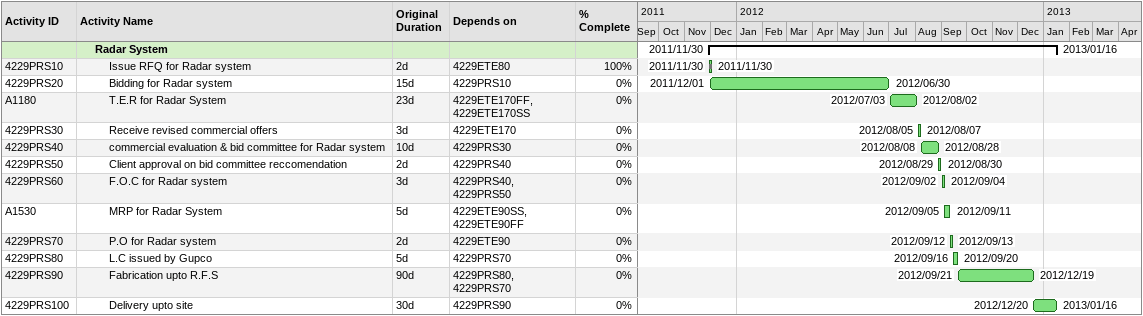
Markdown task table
| ID | Level | Task | Original duration | Start | Finish | Predecessors | % complete |
|---|---|---|---|---|---|---|---|
|  | 2 | **Radar System** |  | 2011-11-30 | 2013-01-16 |  |  |
| 4229PRS10 | 3 | Issue RFQ for Radar system | 2d | 2011-11-30 | 2011-11-30 | 4229ETE80 | 100 |
| 4229PRS20 | 3 | Bidding for Radar system | 15d | 2011-12-01 | 2012-06-30 | 4229PRS10 | 0 |
| A1180 | 3 | T.E.R for Radar System | 23d | 2012-07-03 | 2012-08-02 | 4229ETE170FF, 4229ETE170SS | 0 |
| 4229PRS30 | 3 | Receive revised commercial offers | 3d | 2012-08-05 | 2012-08-07 | 4229ETE170 | 0 |
| 4229PRS40 | 3 | commercial evaluation & bid committee for Radar system | 10d | 2012-08-08 | 2012-08-28 | 4229PRS30 | 0 |
| 4229PRS50 | 3 | Client approval on bid committee reccomendation | 2d | 2012-08-29 | 2012-08-30 | 4229PRS40 | 0 |
| 4229PRS60 | 3 | F.O.C for Radar system | 3d | 2012-09-02 | 2012-09-04 | 4229PRS40, 4229PRS50 | 0 |
| A1530 | 3 | MRP for Radar System | 5d | 2012-09-05 | 2012-09-11 | 4229ETE90SS, 4229ETE90FF | 0 |
| 4229PRS70 | 3 | P.O for Radar system | 2d | 2012-09-12 | 2012-09-13 | 4229ETE90 | 0 |
| 4229PRS80 | 3 | L.C issued by Gupco | 5d | 2012-09-16 | 2012-09-20 | 4229PRS70 | 0 |
| 4229PRS90 | 3 | Fabrication upto R.F.S | 90d | 2012-09-21 | 2012-12-19 | 4229PRS80, 4229PRS70 | 0 |
| 4229PRS100 | 3 | Delivery upto site | 30d | 2012-12-20 | 2013-01-16 | 4229PRS90 | 0 |
